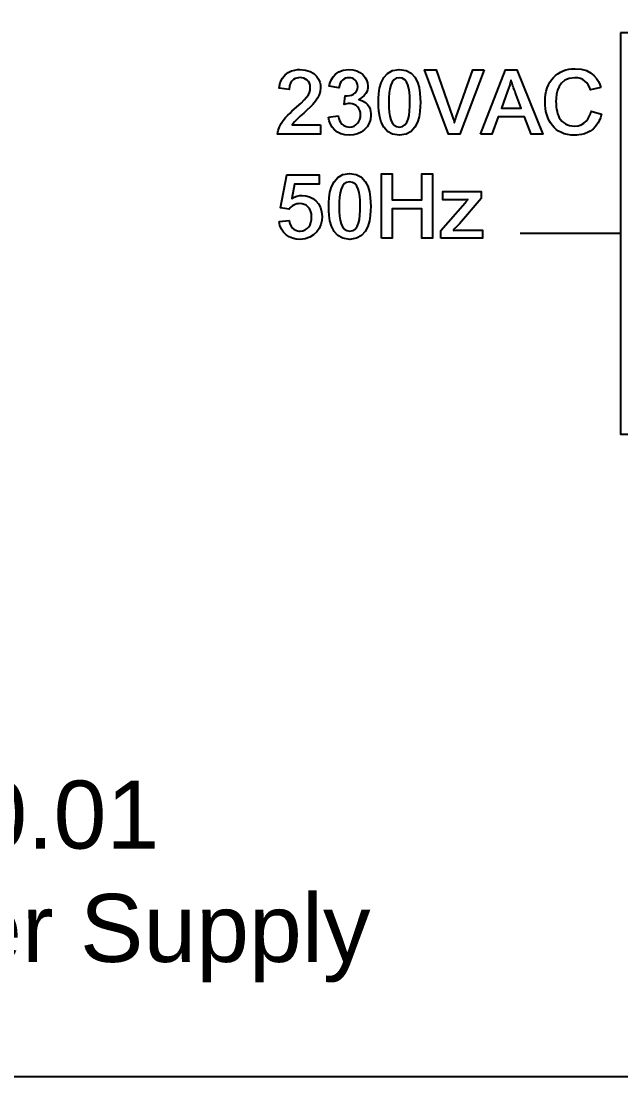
# Model space of a CAD drawing. Header units: millimetres. Extents: x 2151 to 5908, y -441 to 3322.
# Drawn here: x 3529.04 to 3543.14, y 3217.16 to 3242.01 of the extents above; entities that cross this region are included whole.
import ezdxf

# ---------------------------------------------------------------- set-up
doc = ezdxf.new("R2010")
doc.units = ezdxf.units.MM
doc.layers.add('Beschriftung', color=7, linetype='Continuous')
doc.layers.add('Gehäuse', color=7, linetype='Continuous')
doc.styles.get("Standard").update_dxf_attribs({"font": 'ARIAL.TTF'})

# ---------------------------------------------------------------- blocks, each defined once
blk = doc.blocks.new('Gehäuse_6_TE')
at = {"layer": 'Gehäuse'}
blk.add_lwpolyline([(2.5, 66.5), (105.5, 66.5), (105.5, 24.5), (2.5, 24.5)], close=True, dxfattribs=at)
blk = doc.blocks.new('STC-0960.01')
at = {"layer": 'Beschriftung'}
for points, knots in [([(48.468, 49.067), (48.468, 49.067), (57.907, 49.067), (57.907, 49.067), (57.907, 49.067), (57.907, 49.067), (57.907, 39.628), (57.907, 39.628), (57.907, 39.628), (57.907, 39.628), (48.468, 39.628), (48.468, 39.628), (48.468, 39.628), (48.468, 39.628), (48.468, 49.067), (48.468, 49.067)], [0, 0, 0, 0, 0.2, 0.2, 0.2, 0.2, 0.4, 0.4, 0.4, 0.4, 0.6, 0.6, 0.6, 0.6, 1, 1, 1, 1]), ([(41.414, 46.907), (41.414, 46.907), (40.749, 46.907), (40.749, 46.907), (40.749, 46.907), (40.798, 46.985), (40.921, 47.095), (41.018, 47.18), (41.018, 47.18), (41.225, 47.364), (41.414, 47.535), (41.414, 47.781), (41.414, 47.781), (41.414, 47.931), (41.325, 48.206), (40.925, 48.206), (40.925, 48.206), (40.808, 48.206), (40.478, 48.17), (40.44, 47.764), (40.44, 47.764), (40.44, 47.764), (40.677, 47.738), (40.677, 47.738), (40.677, 47.738), (40.684, 47.982), (40.849, 48.014), (40.931, 48.014), (40.931, 48.014), (41.052, 48.014), (41.172, 47.94), (41.172, 47.779), (41.172, 47.779), (41.172, 47.616), (41.088, 47.533), (40.741, 47.222), (40.741, 47.222), (40.635, 47.127), (40.413, 46.926), (40.404, 46.684), (40.404, 46.684), (40.404, 46.684), (41.414, 46.684), (41.414, 46.684), (41.414, 46.684), (41.414, 46.684), (41.414, 46.907), (41.414, 46.907)], [0, 0, 0, 0, 0.076923, 0.076923, 0.076923, 0.076923, 0.153846, 0.153846, 0.153846, 0.153846, 0.230769, 0.230769, 0.230769, 0.230769, 0.307692, 0.307692, 0.307692, 0.307692, 0.384615, 0.384615, 0.384615, 0.384615, 0.461538, 0.461538, 0.461538, 0.461538, 0.538462, 0.538462, 0.538462, 0.538462, 0.615385, 0.615385, 0.615385, 0.615385, 0.692308, 0.692308, 0.692308, 0.692308, 0.769231, 0.769231, 0.769231, 0.769231, 0.846154, 0.846154, 0.846154, 0.846154, 1, 1, 1, 1]), ([(41.6, 47.086), (41.623, 46.856), (41.799, 46.659), (42.085, 46.659), (42.085, 46.659), (42.364, 46.659), (42.599, 46.852), (42.599, 47.135), (42.599, 47.135), (42.599, 47.213), (42.574, 47.444), (42.313, 47.499), (42.313, 47.499), (42.313, 47.499), (42.313, 47.503), (42.313, 47.503), (42.313, 47.503), (42.527, 47.609), (42.529, 47.774), (42.529, 47.815), (42.529, 47.815), (42.529, 48.02), (42.349, 48.206), (42.078, 48.206), (42.078, 48.206), (41.695, 48.206), (41.634, 47.882), (41.619, 47.813), (41.619, 47.813), (41.619, 47.813), (41.843, 47.772), (41.843, 47.772), (41.843, 47.772), (41.867, 47.944), (41.968, 48.012), (42.076, 48.012), (42.076, 48.012), (42.184, 48.012), (42.288, 47.944), (42.288, 47.808), (42.288, 47.808), (42.288, 47.626), (42.114, 47.578), (41.996, 47.584), (41.996, 47.584), (41.996, 47.584), (41.97, 47.385), (41.97, 47.385), (41.97, 47.385), (42.002, 47.393), (42.049, 47.406), (42.108, 47.406), (42.108, 47.406), (42.248, 47.406), (42.354, 47.292), (42.354, 47.137), (42.354, 47.137), (42.354, 46.993), (42.256, 46.852), (42.089, 46.852), (42.089, 46.852), (41.875, 46.852), (41.839, 47.061), (41.831, 47.114), (41.831, 47.114), (41.831, 47.114), (41.6, 47.086), (41.6, 47.086)], [0, 0, 0, 0, 0.055556, 0.055556, 0.055556, 0.055556, 0.111111, 0.111111, 0.111111, 0.111111, 0.166667, 0.166667, 0.166667, 0.166667, 0.222222, 0.222222, 0.222222, 0.222222, 0.277778, 0.277778, 0.277778, 0.277778, 0.333333, 0.333333, 0.333333, 0.333333, 0.388889, 0.388889, 0.388889, 0.388889, 0.444444, 0.444444, 0.444444, 0.444444, 0.5, 0.5, 0.5, 0.5, 0.555556, 0.555556, 0.555556, 0.555556, 0.611111, 0.611111, 0.611111, 0.611111, 0.666667, 0.666667, 0.666667, 0.666667, 0.722222, 0.722222, 0.722222, 0.722222, 0.777778, 0.777778, 0.777778, 0.777778, 0.833333, 0.833333, 0.833333, 0.833333, 0.888889, 0.888889, 0.888889, 0.888889, 1, 1, 1, 1]), ([(42.775, 47.434), (42.775, 47.218), (42.787, 46.659), (43.268, 46.659), (43.268, 46.659), (43.744, 46.659), (43.761, 47.213), (43.761, 47.432), (43.761, 47.432), (43.761, 47.664), (43.74, 48.206), (43.266, 48.206), (43.266, 48.206), (42.785, 48.206), (42.775, 47.633), (42.775, 47.434)], [0, 0, 0, 0, 0.2, 0.2, 0.2, 0.2, 0.4, 0.4, 0.4, 0.4, 0.6, 0.6, 0.6, 0.6, 1, 1, 1, 1]), ([(45.258, 48.2), (45.258, 48.2), (44.995, 48.2), (44.995, 48.2), (44.995, 48.2), (44.995, 48.2), (44.604, 47.089), (44.604, 47.089), (44.604, 47.089), (44.597, 47.072), (44.574, 47.006), (44.563, 46.957), (44.563, 46.957), (44.563, 46.957), (44.559, 46.957), (44.559, 46.957), (44.559, 46.957), (44.551, 46.998), (44.544, 47.019), (44.519, 47.089), (44.519, 47.089), (44.519, 47.089), (44.129, 48.2), (44.129, 48.2), (44.129, 48.2), (44.129, 48.2), (43.859, 48.2), (43.859, 48.2), (43.859, 48.2), (43.859, 48.2), (44.424, 46.684), (44.424, 46.684), (44.424, 46.684), (44.424, 46.684), (44.688, 46.684), (44.688, 46.684), (44.688, 46.684), (44.688, 46.684), (45.258, 48.2), (45.258, 48.2)], [0, 0, 0, 0, 0.090909, 0.090909, 0.090909, 0.090909, 0.181818, 0.181818, 0.181818, 0.181818, 0.272727, 0.272727, 0.272727, 0.272727, 0.363636, 0.363636, 0.363636, 0.363636, 0.454545, 0.454545, 0.454545, 0.454545, 0.545455, 0.545455, 0.545455, 0.545455, 0.636364, 0.636364, 0.636364, 0.636364, 0.727273, 0.727273, 0.727273, 0.727273, 0.818182, 0.818182, 0.818182, 0.818182, 1, 1, 1, 1]), ([(45.179, 46.684), (45.179, 46.684), (45.444, 46.684), (45.444, 46.684), (45.444, 46.684), (45.444, 46.684), (45.592, 47.089), (45.592, 47.089), (45.592, 47.089), (45.592, 47.089), (46.212, 47.089), (46.212, 47.089), (46.212, 47.089), (46.212, 47.089), (46.367, 46.684), (46.367, 46.684), (46.367, 46.684), (46.367, 46.684), (46.644, 46.684), (46.644, 46.684), (46.644, 46.684), (46.644, 46.684), (46.032, 48.2), (46.032, 48.2), (46.032, 48.2), (46.032, 48.2), (45.764, 48.2), (45.764, 48.2), (45.764, 48.2), (45.764, 48.2), (45.179, 46.684), (45.179, 46.684)], [0, 0, 0, 0, 0.111111, 0.111111, 0.111111, 0.111111, 0.222222, 0.222222, 0.222222, 0.222222, 0.333333, 0.333333, 0.333333, 0.333333, 0.444444, 0.444444, 0.444444, 0.444444, 0.555556, 0.555556, 0.555556, 0.555556, 0.666667, 0.666667, 0.666667, 0.666667, 0.777778, 0.777778, 0.777778, 0.777778, 1, 1, 1, 1]), ([(48.007, 47.783), (47.956, 47.952), (47.819, 48.225), (47.404, 48.225), (47.404, 48.225), (46.985, 48.225), (46.693, 47.935), (46.693, 47.444), (46.693, 47.444), (46.693, 47.025), (46.904, 46.659), (47.393, 46.659), (47.393, 46.659), (47.497, 46.659), (47.732, 46.682), (47.882, 46.866), (47.882, 46.866), (47.973, 46.977), (48.007, 47.099), (48.022, 47.156), (48.022, 47.156), (48.022, 47.156), (47.777, 47.228), (47.777, 47.228), (47.777, 47.228), (47.738, 47.057), (47.635, 46.873), (47.385, 46.873), (47.385, 46.873), (47.222, 46.873), (47.097, 46.953), (47.029, 47.068), (47.029, 47.068), (46.962, 47.186), (46.951, 47.362), (46.951, 47.448), (46.951, 47.448), (46.951, 47.654), (47.008, 48.012), (47.393, 48.012), (47.393, 48.012), (47.592, 48.012), (47.707, 47.901), (47.76, 47.724), (47.76, 47.724), (47.76, 47.724), (48.007, 47.783), (48.007, 47.783)], [0, 0, 0, 0, 0.076923, 0.076923, 0.076923, 0.076923, 0.153846, 0.153846, 0.153846, 0.153846, 0.230769, 0.230769, 0.230769, 0.230769, 0.307692, 0.307692, 0.307692, 0.307692, 0.384615, 0.384615, 0.384615, 0.384615, 0.461538, 0.461538, 0.461538, 0.461538, 0.538462, 0.538462, 0.538462, 0.538462, 0.615385, 0.615385, 0.615385, 0.615385, 0.692308, 0.692308, 0.692308, 0.692308, 0.769231, 0.769231, 0.769231, 0.769231, 0.846154, 0.846154, 0.846154, 0.846154, 1, 1, 1, 1]), ([(43.02, 47.429), (43.02, 47.745), (43.058, 48.012), (43.266, 48.012), (43.266, 48.012), (43.473, 48.012), (43.516, 47.743), (43.516, 47.468), (43.516, 47.468), (43.516, 47.135), (43.486, 46.852), (43.268, 46.852), (43.268, 46.852), (43.061, 46.852), (43.02, 47.11), (43.02, 47.429)], [0, 0, 0, 0, 0.2, 0.2, 0.2, 0.2, 0.4, 0.4, 0.4, 0.4, 0.6, 0.6, 0.6, 0.6, 1, 1, 1, 1]), ([(45.812, 47.694), (45.85, 47.796), (45.867, 47.844), (45.891, 47.95), (45.891, 47.95), (45.891, 47.95), (45.895, 47.95), (45.895, 47.95), (45.895, 47.95), (45.926, 47.849), (45.958, 47.76), (45.992, 47.671), (45.992, 47.671), (45.992, 47.671), (46.132, 47.296), (46.132, 47.296), (46.132, 47.296), (46.132, 47.296), (45.666, 47.296), (45.666, 47.296), (45.666, 47.296), (45.666, 47.296), (45.812, 47.694), (45.812, 47.694)], [0, 0, 0, 0, 0.142857, 0.142857, 0.142857, 0.142857, 0.285714, 0.285714, 0.285714, 0.285714, 0.428571, 0.428571, 0.428571, 0.428571, 0.571429, 0.571429, 0.571429, 0.571429, 0.714286, 0.714286, 0.714286, 0.714286, 1, 1, 1, 1]), ([(40.438, 44.629), (40.47, 44.352), (40.686, 44.209), (40.927, 44.209), (40.927, 44.209), (41.283, 44.209), (41.45, 44.494), (41.45, 44.747), (41.45, 44.747), (41.45, 45.065), (41.217, 45.243), (40.984, 45.243), (40.984, 45.243), (40.893, 45.243), (40.815, 45.22), (40.736, 45.171), (40.736, 45.171), (40.736, 45.171), (40.802, 45.507), (40.802, 45.507), (40.802, 45.507), (40.802, 45.507), (41.38, 45.507), (41.38, 45.507), (41.38, 45.507), (41.38, 45.507), (41.38, 45.73), (41.38, 45.73), (41.38, 45.73), (41.38, 45.73), (40.62, 45.73), (40.62, 45.73), (40.62, 45.73), (40.62, 45.73), (40.472, 44.947), (40.472, 44.947), (40.472, 44.947), (40.472, 44.947), (40.675, 44.919), (40.675, 44.919), (40.675, 44.919), (40.736, 45.001), (40.823, 45.05), (40.927, 45.05), (40.927, 45.05), (41.06, 45.05), (41.204, 44.965), (41.204, 44.728), (41.204, 44.728), (41.204, 44.566), (41.113, 44.403), (40.933, 44.403), (40.933, 44.403), (40.87, 44.403), (40.709, 44.428), (40.677, 44.652), (40.677, 44.652), (40.677, 44.652), (40.438, 44.629), (40.438, 44.629)], [0, 0, 0, 0, 0.0625, 0.0625, 0.0625, 0.0625, 0.125, 0.125, 0.125, 0.125, 0.1875, 0.1875, 0.1875, 0.1875, 0.25, 0.25, 0.25, 0.25, 0.3125, 0.3125, 0.3125, 0.3125, 0.375, 0.375, 0.375, 0.375, 0.4375, 0.4375, 0.4375, 0.4375, 0.5, 0.5, 0.5, 0.5, 0.5625, 0.5625, 0.5625, 0.5625, 0.625, 0.625, 0.625, 0.625, 0.6875, 0.6875, 0.6875, 0.6875, 0.75, 0.75, 0.75, 0.75, 0.8125, 0.8125, 0.8125, 0.8125, 0.875, 0.875, 0.875, 0.875, 1, 1, 1, 1]), ([(41.606, 44.985), (41.606, 44.769), (41.619, 44.209), (42.1, 44.209), (42.1, 44.209), (42.576, 44.209), (42.593, 44.764), (42.593, 44.982), (42.593, 44.982), (42.593, 45.215), (42.572, 45.757), (42.097, 45.757), (42.097, 45.757), (41.617, 45.757), (41.606, 45.184), (41.606, 44.985)], [0, 0, 0, 0, 0.2, 0.2, 0.2, 0.2, 0.4, 0.4, 0.4, 0.4, 0.6, 0.6, 0.6, 0.6, 1, 1, 1, 1]), ([(42.845, 44.235), (42.845, 44.235), (43.094, 44.235), (43.094, 44.235), (43.094, 44.235), (43.094, 44.235), (43.094, 44.925), (43.094, 44.925), (43.094, 44.925), (43.094, 44.925), (43.795, 44.925), (43.795, 44.925), (43.795, 44.925), (43.795, 44.925), (43.795, 44.235), (43.795, 44.235), (43.795, 44.235), (43.795, 44.235), (44.045, 44.235), (44.045, 44.235), (44.045, 44.235), (44.045, 44.235), (44.045, 45.751), (44.045, 45.751), (44.045, 45.751), (44.045, 45.751), (43.795, 45.751), (43.795, 45.751), (43.795, 45.751), (43.795, 45.751), (43.795, 45.139), (43.795, 45.139), (43.795, 45.139), (43.795, 45.139), (43.094, 45.139), (43.094, 45.139), (43.094, 45.139), (43.094, 45.139), (43.094, 45.751), (43.094, 45.751), (43.094, 45.751), (43.094, 45.751), (42.845, 45.751), (42.845, 45.751), (42.845, 45.751), (42.845, 45.751), (42.845, 44.235), (42.845, 44.235)], [0, 0, 0, 0, 0.076923, 0.076923, 0.076923, 0.076923, 0.153846, 0.153846, 0.153846, 0.153846, 0.230769, 0.230769, 0.230769, 0.230769, 0.307692, 0.307692, 0.307692, 0.307692, 0.384615, 0.384615, 0.384615, 0.384615, 0.461538, 0.461538, 0.461538, 0.461538, 0.538462, 0.538462, 0.538462, 0.538462, 0.615385, 0.615385, 0.615385, 0.615385, 0.692308, 0.692308, 0.692308, 0.692308, 0.769231, 0.769231, 0.769231, 0.769231, 0.846154, 0.846154, 0.846154, 0.846154, 1, 1, 1, 1]), ([(41.852, 44.98), (41.852, 45.296), (41.89, 45.562), (42.097, 45.562), (42.097, 45.562), (42.305, 45.562), (42.347, 45.294), (42.347, 45.018), (42.347, 45.018), (42.347, 44.686), (42.318, 44.403), (42.1, 44.403), (42.1, 44.403), (41.892, 44.403), (41.852, 44.661), (41.852, 44.98)], [0, 0, 0, 0, 0.2, 0.2, 0.2, 0.2, 0.4, 0.4, 0.4, 0.4, 0.6, 0.6, 0.6, 0.6, 1, 1, 1, 1]), ([(44.246, 44.235), (44.246, 44.235), (45.222, 44.235), (45.222, 44.235), (45.222, 44.235), (45.222, 44.235), (45.222, 44.428), (45.222, 44.428), (45.222, 44.428), (45.222, 44.428), (44.741, 44.428), (44.741, 44.428), (44.741, 44.428), (44.673, 44.428), (44.61, 44.426), (44.544, 44.419), (44.544, 44.419), (44.544, 44.419), (44.54, 44.424), (44.54, 44.424), (44.54, 44.424), (44.587, 44.477), (44.635, 44.525), (44.678, 44.574), (44.678, 44.574), (44.678, 44.574), (45.19, 45.171), (45.19, 45.171), (45.19, 45.171), (45.19, 45.171), (45.19, 45.332), (45.19, 45.332), (45.19, 45.332), (45.19, 45.332), (44.288, 45.332), (44.288, 45.332), (44.288, 45.332), (44.288, 45.332), (44.288, 45.139), (44.288, 45.139), (44.288, 45.139), (44.288, 45.139), (44.707, 45.139), (44.707, 45.139), (44.707, 45.139), (44.722, 45.139), (44.807, 45.139), (44.881, 45.145), (44.881, 45.145), (44.86, 45.124), (44.851, 45.114), (44.811, 45.069), (44.811, 45.069), (44.811, 45.069), (44.246, 44.421), (44.246, 44.421), (44.246, 44.421), (44.246, 44.421), (44.246, 44.235), (44.246, 44.235)], [0, 0, 0, 0, 0.0625, 0.0625, 0.0625, 0.0625, 0.125, 0.125, 0.125, 0.125, 0.1875, 0.1875, 0.1875, 0.1875, 0.25, 0.25, 0.25, 0.25, 0.3125, 0.3125, 0.3125, 0.3125, 0.375, 0.375, 0.375, 0.375, 0.4375, 0.4375, 0.4375, 0.4375, 0.5, 0.5, 0.5, 0.5, 0.5625, 0.5625, 0.5625, 0.5625, 0.625, 0.625, 0.625, 0.625, 0.6875, 0.6875, 0.6875, 0.6875, 0.75, 0.75, 0.75, 0.75, 0.8125, 0.8125, 0.8125, 0.8125, 0.875, 0.875, 0.875, 0.875, 1, 1, 1, 1])]:
    blk.add_open_spline(points, degree=3, knots=knots, dxfattribs=at)
blk.add_open_spline([(48.468, 44.344), (48.468, 44.344), (46.105, 44.344), (46.105, 44.344)], degree=3, dxfattribs=at)
blk.add_blockref('Gehäuse_6_TE', (0, 0))
at = {"layer": 'Beschriftung', "insert": (24.327, 31.472), "char_height": 1.6, "attachment_point": 1}
blk.add_mtext_dynamic_manual_height_columns('STC-0960.01\\PBus Power Supply', width=34.63155, gutter_width=25.4, heights=[0], dxfattribs=at)
blk = doc.blocks.new('MDT_CAD_STC-096001')
blk.add_blockref('STC-0960.01', (10, 10))

msp = doc.modelspace()

# ---------------------------------------------------------------- block references
msp.add_blockref('MDT_CAD_STC-096001', (3484.666, 3182.661))

doc.saveas('drawing.dxf')
